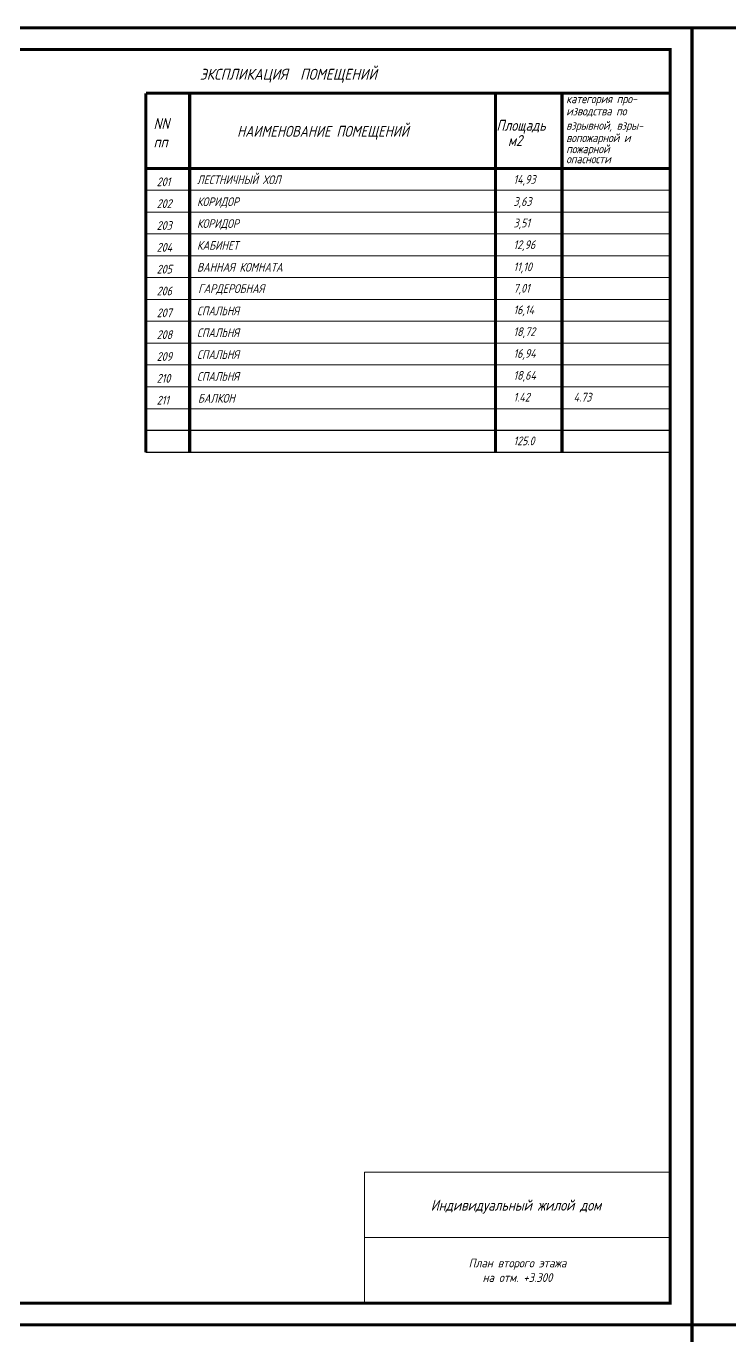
# Model space of a CAD drawing. Header units: millimetres. Extents: x 54 to 1314, y 20 to 614.
# Drawn here: x 741.6 to 902.7, y 314.4 to 614.3 of the extents above; entities that cross this region are included whole.
import ezdxf

# ---------------------------------------------------------------- set-up
doc = ezdxf.new("R2010")
doc.units = ezdxf.units.MM
for name, color, linetype, lineweight in [('A_ПЛОЩ', 1, 'Continuous', 15), ('ЛИСТ', 7, 'Continuous', 18), ('ТЕКСТ', 5, 'Continuous', 18), ('ТЕКСТ В ТАБЛ.', 5, 'Continuous', 18)]:
    doc.layers.add(name, color=color, linetype=linetype, lineweight=lineweight)
doc.styles.add('SPDS', font='romans.shx', dxfattribs={"width": 0.85, "oblique": 15})

msp = doc.modelspace()

# ---------------------------------------------------------------- linework, layer by layer
at = {"layer": 'ЛИСТ'}
for p, q in [((889.025, 581.694), (769.025, 581.694)), ((889.025, 576.694), (769.025, 576.694)), ((889.025, 571.694), (769.025, 571.694)), ((889.025, 566.694), (769.025, 566.694)), ((889.025, 561.694), (769.025, 561.694)), ((889.025, 556.694), (769.025, 556.694)), ((889.025, 551.694), (769.025, 551.694)), ((889.025, 546.694), (769.012, 546.694)), ((889.025, 541.694), (769.025, 541.694)), ((889.025, 536.694), (769.025, 536.694)), ((889.025, 531.694), (769.025, 531.694)), ((889.025, 526.694), (769.012, 526.694)), ((819.025, 321.917), (819.025, 351.917)), ((819.025, 351.917), (889.025, 351.917)), ((818.982, 336.917), (889.025, 336.917))]:
    msp.add_line(p, q, dxfattribs=at)
at = {"layer": 'ЛИСТ', "lineweight": 30}
for p, q in [((889.025, 521.694), (769.025, 521.694)), ((889.025, 516.694), (769.012, 516.694))]:
    msp.add_line(p, q, dxfattribs=at)
at = {"layer": 'ЛИСТ', "const_width": 0.7}
for points in [[(474.025, 316.917), (894.025, 316.917), (894.025, 613.917), (474.025, 613.917)], [(894.025, 316.917), (1314.025, 316.917), (1314.025, 613.917), (894.025, 613.917)], [(494.025, 321.917), (889.025, 321.917), (889.025, 608.917), (494.025, 608.917)], [(474.025, 19.917), (894.025, 19.917), (894.025, 316.917), (474.025, 316.917)], [(894.025, 19.917), (1314.025, 19.917), (1314.025, 316.917), (894.025, 316.917)]]:
    msp.add_lwpolyline(points, close=True, dxfattribs=at)
for points in [[(769.012, 598.917), (769.012, 516.694)], [(889.012, 598.917), (769.012, 598.917)], [(779.025, 598.917), (779.025, 516.694)], [(849.025, 598.917), (849.025, 516.694)], [(864.258, 598.917), (864.258, 516.694)], [(889.025, 581.694), (769.025, 581.694)]]:
    msp.add_lwpolyline(points, dxfattribs=at)

# ---------------------------------------------------------------- texts
at = {"layer": 'A_ПЛОЩ', "ltscale": 100, "style": 'SPDS', "oblique": 15, "width": 0.8}
for s, p in [('14,93', (853.157, 578.188)), ('3,63', (853.157, 573.128)), ('3,51', (853.157, 568.207)), ('12,96', (853.157, 563.23)), ('11,10', (853.157, 558.166)), ('7,01', (853.157, 553.267)), ('16,14', (853.157, 548.322)), ('18,72', (853.157, 543.322)), ('16,94', (853.157, 538.322)), ('18,64', (853.157, 533.322)), ('1.42', (853.157, 528.322)), ('4.73', (866.915, 528.322))]:
    msp.add_text(s, height=2, dxfattribs=at).set_placement(p)
at = {"layer": 'A_ПЛОЩ', "lineweight": 30, "ltscale": 100, "style": 'SPDS', "oblique": 15, "width": 0.8}
msp.add_text('125.0', height=2, dxfattribs=at).set_placement((853.157, 518.322))
at = {"layer": 'ТЕКСТ', "style": 'SPDS', "oblique": 15}
for s, height, width, p in [('ЭКСПЛИКАЦИЯ  ПОМЕЩЕНИЙ', 2.5, 0.85, (781.342, 602.011)), ('категория про-', 2, 0.8, (865.225, 596.634)), ('изводства по', 2, 0.8, (865.225, 593.832)), ('NN', 2.5, 0.8, (770.755, 590.72)), ('НАИМЕНОВАНИЕ ПОМЕЩЕНИЙ', 2.5, 0.8, (789.877, 588.947)), ('Площадь', 2.5, 0.8, (849.241, 590.319)), ('взрывной, взры-', 2, 0.8, (865.225, 590.555)), ('пп', 2.5, 0.8, (770.755, 586.506)), ('  м2', 2.5, 0.8, (849.241, 586.845)), ('вопожарной и', 2, 0.8, (865.225, 587.729)), ('пожарной', 2, 0.8, (865.225, 585.176)), ('опасности', 2, 0.8, (865.225, 582.871)), ('201', 2, 0.8, (771.476, 577.637)), ('ЛЕСТНИЧНЫЙ ХОЛ', 2, 0.8, (780.705, 578.109)), ('202', 2, 0.8, (771.476, 572.637)), ('КОРИДОР ', 2, 0.8, (780.705, 573.073)), ('КОРИДОР ', 2, 0.8, (780.705, 568.073)), ('203', 2, 0.8, (771.476, 567.637)), ('204', 2, 0.8, (771.476, 562.637)), ('КАБИНЕТ', 2, 0.8, (780.705, 563.073)), ('205', 2, 0.8, (771.476, 557.637)), ('ВАННАЯ КОМНАТА', 2, 0.8, (780.705, 558.073)), ('ГАРДЕРОБНАЯ', 2, 0.8, (780.973, 553.185)), ('206', 2, 0.8, (771.476, 552.637)), ('207', 2, 0.8, (771.476, 547.637)), ('СПАЛЬНЯ', 2, 0.8, (780.71, 548.074)), ('208', 2, 0.8, (771.476, 542.637)), ('СПАЛЬНЯ', 2, 0.8, (780.71, 543.074)), ('СПАЛЬНЯ', 2, 0.8, (780.71, 538.074)), ('209', 2, 0.8, (771.476, 537.637)), ('210', 2, 0.8, (771.476, 532.637)), ('СПАЛЬНЯ', 2, 0.8, (780.71, 533.074)), ('211', 2, 0.8, (771.476, 527.637)), ('БАЛКОН', 2, 0.8, (780.917, 528.068))]:
    msp.add_text(s, height=height, dxfattribs=dict(at, width=width)).set_placement(p)
at = {"layer": 'ТЕКСТ', "color": 7, "insert": (853.715, 343.988), "char_height": 2.5, "width": 49.37931, "attachment_point": 5, "style": 'SPDS'}
msp.add_mtext('{\\W0.8;Индивидуальный жилой дом}', dxfattribs=at)
at = {"layer": 'ТЕКСТ В ТАБЛ.', "color": 7, "insert": (854.067, 329.417), "char_height": 2, "width": 70.04285, "attachment_point": 5, "style": 'SPDS'}
msp.add_mtext('План второго этажа\\Pна отм. +3.300', dxfattribs=at)

doc.saveas('drawing.dxf')
